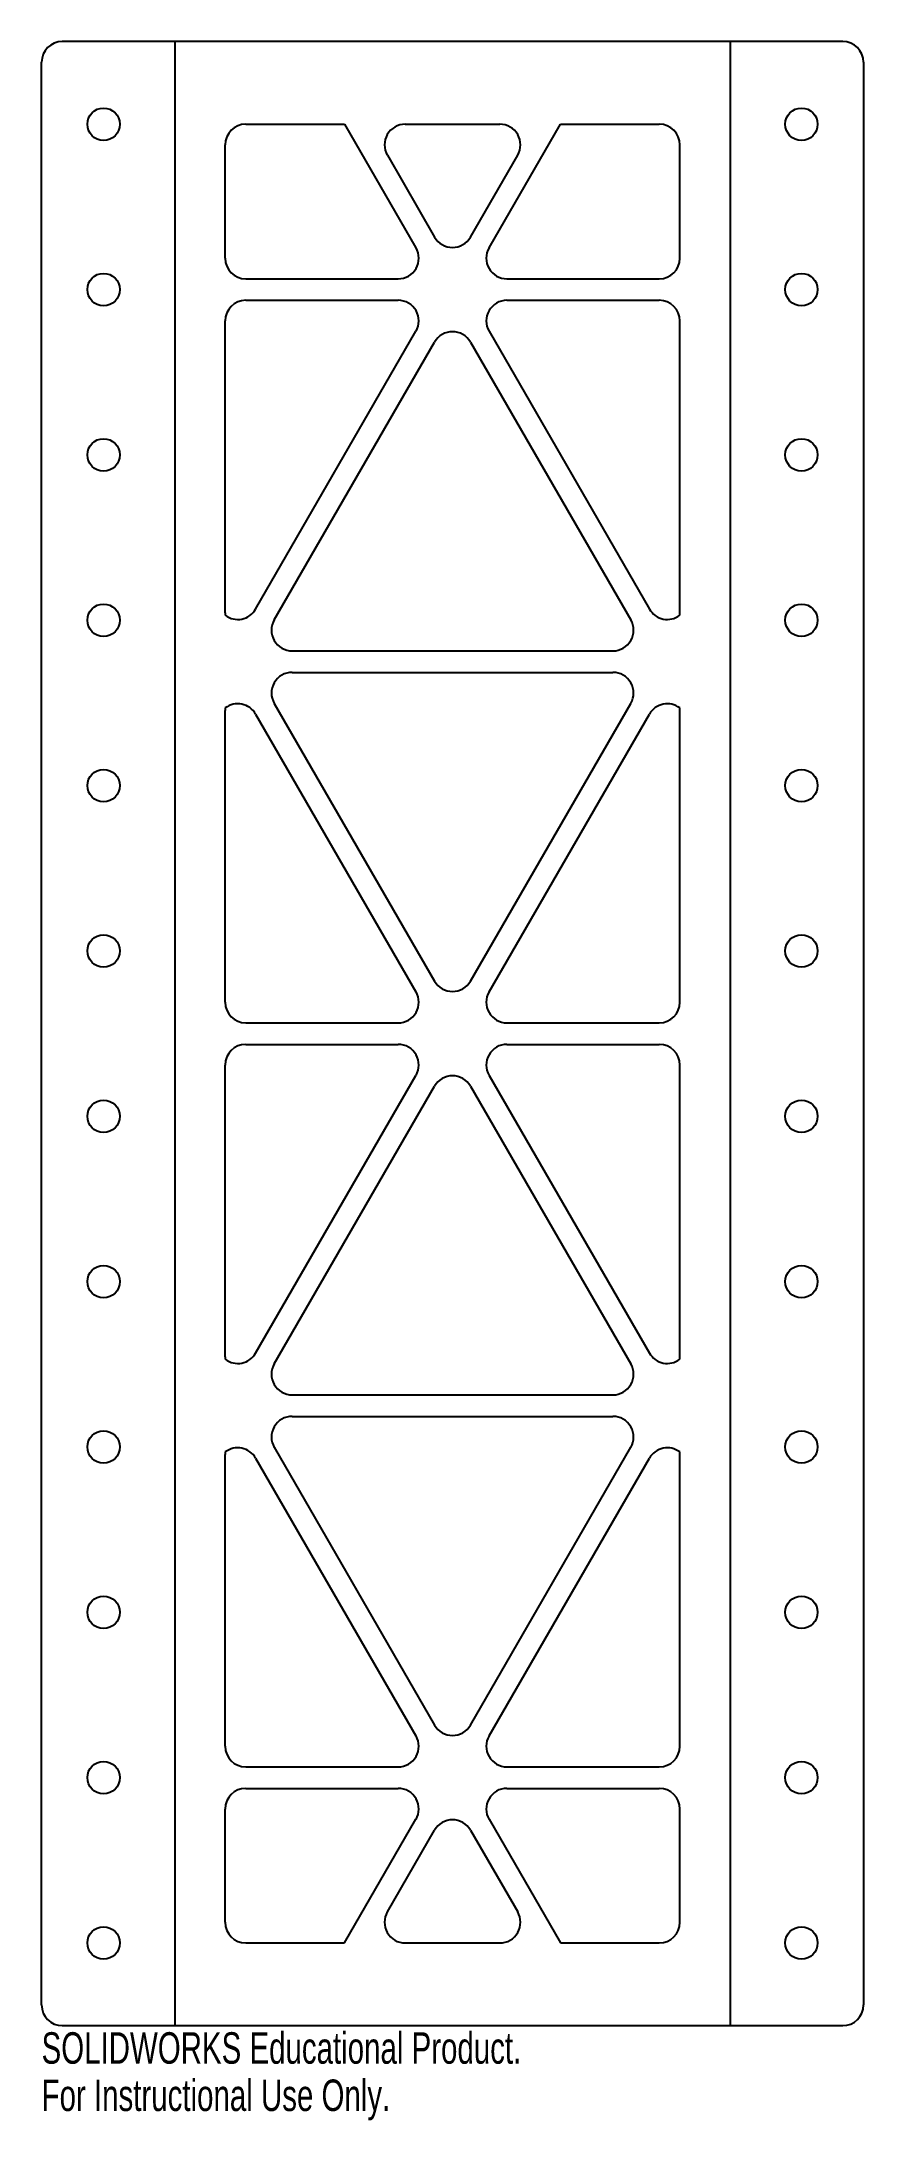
# Model space of a CAD drawing. Header units: inches. Extents: x 0 to 5, y -0.6 to 12.
import ezdxf

# ---------------------------------------------------------------- set-up
doc = ezdxf.new("R2010")
doc.units = ezdxf.units.IN
doc.header["$MEASUREMENT"] = 0
doc.styles.add('SLDTEXTSTYLE0', font='TXT', dxfattribs={"width": 0.7})

msp = doc.modelspace()

# ---------------------------------------------------------------- linework, layer by layer
at = {"color": 7, "linetype": 'Continuous', "lineweight": 25}
for p, q in [((4.845, 12), (0.125, 12)), ((0, 0.125), (0, 11.875)), ((4.97, 11.875), (4.97, 0.125)), ((1.235, 11.5), (1.832, 11.5)), ((1.832, 11.5), (2.264, 10.752)), ((2.199, 11.5), (2.771, 11.5)), ((2.706, 10.752), (3.137, 11.5)), ((3.137, 11.5), (3.735, 11.5)), ((1.11, 10.69), (1.11, 11.375)), ((3.86, 10.69), (3.86, 11.375)), ((2.091, 11.312), (2.377, 10.818)), ((2.593, 10.818), (2.879, 11.312)), ((1.235, 10.565), (2.156, 10.565)), ((2.814, 10.565), (3.735, 10.565)), ((1.235, 10.435), (2.156, 10.435)), ((2.814, 10.435), (3.735, 10.435)), ((1.11, 8.545), (1.11, 10.31)), ((1.294, 8.568), (2.264, 10.248)), ((2.706, 10.248), (3.676, 8.568)), ((3.86, 8.545), (3.86, 10.31)), ((1.407, 8.502), (2.377, 10.182)), ((2.593, 10.182), (3.563, 8.502)), ((1.515, 8.315), (3.455, 8.315)), ((1.515, 8.185), (3.455, 8.185)), ((1.11, 6.19), (1.11, 7.955)), ((1.294, 7.933), (2.264, 6.253)), ((1.407, 7.997), (2.377, 6.317)), ((2.593, 6.317), (3.563, 7.997)), ((2.706, 6.253), (3.676, 7.933)), ((3.86, 6.19), (3.86, 7.955)), ((1.235, 6.065), (2.156, 6.065)), ((2.814, 6.065), (3.735, 6.065)), ((1.235, 5.935), (2.156, 5.935)), ((2.814, 5.935), (3.735, 5.935)), ((1.11, 4.045), (1.11, 5.81)), ((3.86, 4.045), (3.86, 5.81)), ((1.294, 4.067), (2.264, 5.747)), ((1.407, 4.003), (2.377, 5.683)), ((2.593, 5.683), (3.563, 4.003)), ((2.706, 5.747), (3.676, 4.067)), ((1.515, 3.815), (3.455, 3.815)), ((1.515, 3.685), (3.455, 3.685)), ((1.11, 1.69), (1.11, 3.455)), ((1.294, 3.433), (2.264, 1.752)), ((1.407, 3.498), (2.377, 1.817)), ((2.593, 1.817), (3.563, 3.498)), ((2.706, 1.752), (3.676, 3.433)), ((3.86, 1.69), (3.86, 3.455)), ((1.235, 1.565), (2.156, 1.565)), ((2.814, 1.565), (3.735, 1.565)), ((1.235, 1.435), (2.156, 1.435)), ((2.814, 1.435), (3.735, 1.435)), ((1.11, 0.625), (1.11, 1.31)), ((3.86, 0.625), (3.86, 1.31)), ((1.832, 0.5), (2.264, 1.248)), ((2.091, 0.688), (2.377, 1.183)), ((2.593, 1.183), (2.879, 0.688)), ((2.706, 1.248), (3.137, 0.5)), ((1.235, 0.5), (1.832, 0.5)), ((2.199, 0.5), (2.771, 0.5)), ((3.137, 0.5), (3.735, 0.5)), ((0.125, 0), (4.845, 0))]:
    msp.add_line(p, q, dxfattribs=at)
at = {"color": 7, "linetype": 'Continuous'}
for p, q in [((0.805, 12), (0.805, 0)), ((4.165, 0), (4.165, 12))]:
    msp.add_line(p, q, dxfattribs=at)
at = {"color": 7, "linetype": 'Continuous', "lineweight": 25}
for centre in [(0.375, 11.5), (4.595, 11.5), (0.375, 10.5), (4.595, 10.5), (0.375, 9.5), (4.595, 9.5), (0.375, 8.5), (4.595, 8.5), (0.375, 7.5), (4.595, 7.5), (0.375, 6.5), (4.595, 6.5), (0.375, 5.5), (4.595, 5.5), (0.375, 4.5), (4.595, 4.5), (0.375, 3.5), (4.595, 3.5), (0.375, 2.5), (4.595, 2.5), (0.375, 1.5), (4.595, 1.5), (0.375, 0.5), (4.595, 0.5)]:
    msp.add_circle(centre, 0.098, dxfattribs=at)
for centre, start, end in [((0.125, 11.875), 90, 180), ((4.845, 11.875), 360, 90), ((1.235, 11.375), 90, 180), ((2.199, 11.375), 90, 210), ((2.771, 11.375), 330, 90), ((3.735, 11.375), 0, 90), ((2.485, 10.88), 210, 330), ((1.235, 10.69), 180, 270), ((2.156, 10.69), 270, 30), ((2.814, 10.69), 150, 270), ((3.735, 10.69), 270, 0), ((1.235, 10.31), 90, 180), ((2.156, 10.31), 330, 90), ((2.814, 10.31), 90, 210), ((3.735, 10.31), 0, 90), ((2.485, 10.12), 30, 150), ((1.186, 8.63), 233.098, 330), ((3.784, 8.63), 210, 306.902), ((1.235, 8.545), 180, 186.902), ((1.515, 8.44), 150, 270), ((3.455, 8.44), 270, 30), ((3.735, 8.545), 353.098, 360), ((1.515, 8.06), 90, 210), ((3.455, 8.06), 330, 90), ((1.235, 7.955), 173.098, 180), ((1.186, 7.87), 30, 126.902), ((3.784, 7.87), 53.098, 150), ((3.735, 7.955), 0, 6.902), ((2.485, 6.38), 210, 330), ((1.235, 6.19), 180, 270), ((2.156, 6.19), 270, 30), ((2.814, 6.19), 150, 270), ((3.735, 6.19), 270, 0), ((1.235, 5.81), 90, 180), ((2.156, 5.81), 330, 90), ((2.814, 5.81), 90, 210), ((3.735, 5.81), 0, 90), ((2.485, 5.62), 30, 150), ((1.235, 4.045), 180, 186.902), ((1.186, 4.13), 233.098, 330), ((3.784, 4.13), 210, 306.902), ((3.735, 4.045), 353.098, 360), ((1.515, 3.94), 150, 270), ((3.455, 3.94), 270, 30), ((1.515, 3.56), 90, 210), ((3.455, 3.56), 330, 90), ((1.235, 3.455), 173.098, 180), ((1.186, 3.37), 30, 126.902), ((3.784, 3.37), 53.098, 150), ((3.735, 3.455), 360, 6.902), ((2.485, 1.88), 210, 330), ((1.235, 1.69), 180, 270), ((2.156, 1.69), 270, 30), ((2.814, 1.69), 150, 270), ((3.735, 1.69), 270, 0), ((1.235, 1.31), 90, 180), ((2.156, 1.31), 330, 90), ((2.814, 1.31), 90, 210), ((3.735, 1.31), 0, 90), ((2.485, 1.12), 30, 150), ((2.199, 0.625), 150, 270), ((2.771, 0.625), 270, 30), ((1.235, 0.625), 180, 270), ((3.735, 0.625), 270, 0), ((0.125, 0.125), 180, 270), ((4.845, 0.125), 270, 0)]:
    msp.add_arc(centre, 0.125, start, end, dxfattribs=at)

# ---------------------------------------------------------------- texts
at = {"color": 7, "linetype": 'Continuous', "char_height": 0.1903, "attachment_point": 1, "style": 'SLDTEXTSTYLE0'}
for s, insert in [('SOLIDWORKS Educational Product.', (0, -0.04)), ('For Instructional Use Only.', (0, -0.326))]:
    msp.add_mtext(s, dxfattribs=dict(at, insert=insert))

doc.saveas('drawing.dxf')
